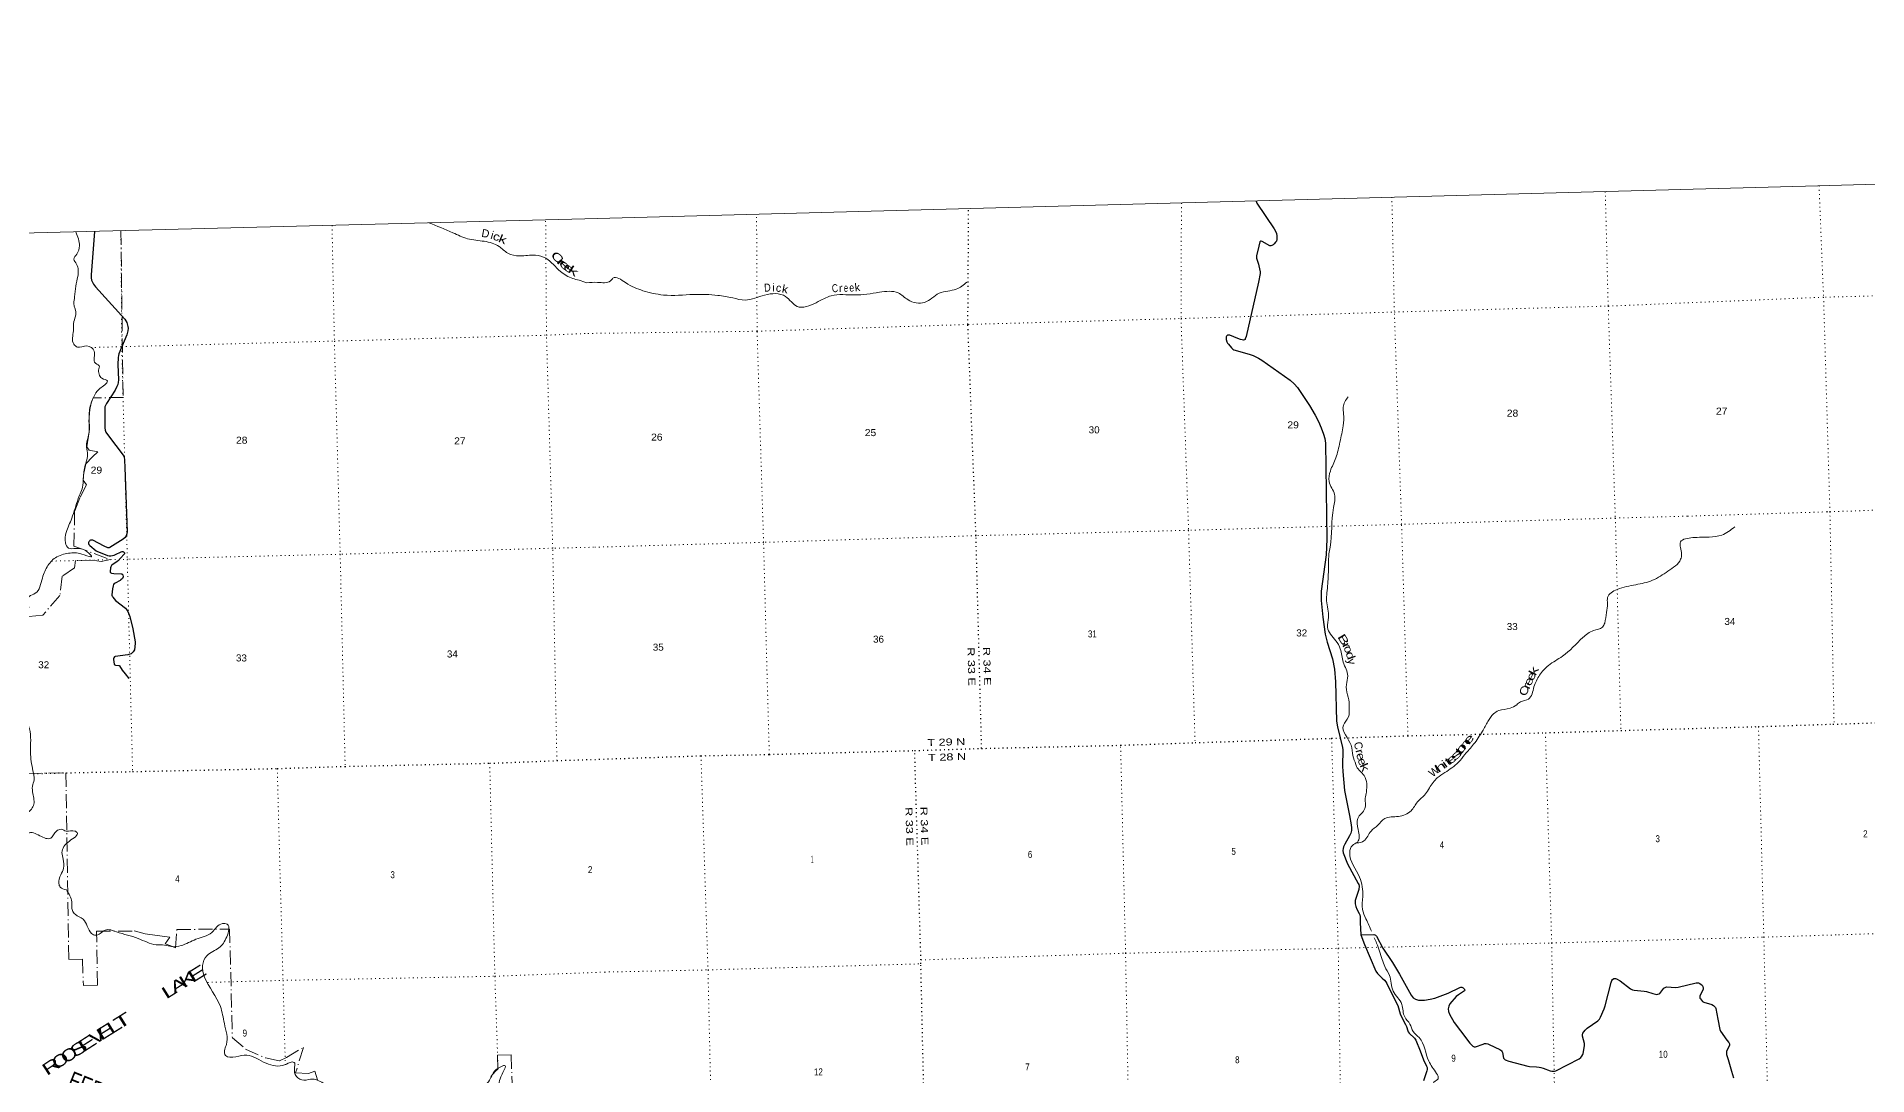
# Model space of a CAD drawing. Header units: feet. Extents: x 493183 to 745759, y 5472 to 195788.
# Drawn here: x 571930 to 617686, y 169807 to 195788 of the extents above; entities that cross this region are included whole.
import ezdxf
from ezdxf.enums import TextEntityAlignment as Align

# ---------------------------------------------------------------- set-up
doc = ezdxf.new("R2010")
doc.units = ezdxf.units.FT
doc.header["$LTSCALE"] = 70
doc.linetypes.add('DOT_DASHED', pattern=[7.7, 5, -1.2, 0.3, -1.2])
doc.linetypes.add('DOTTED', pattern=[1.5, 0.3, -1.2])
doc.layers.add('12', color=7, linetype='Continuous')
doc.layers.add('41', color=7, linetype='Continuous')
for name, color, linetype, lineweight in [('29', 7, 'Continuous', 25), ('39', 7, 'Continuous', 13), ('4', 7, 'Continuous', 13), ('44', 7, 'DOT_DASHED', 13), ('6', 7, 'DOTTED', 25), ('7', 7, 'DOTTED', 13)]:
    doc.layers.add(name, color=color, linetype=linetype, lineweight=lineweight)

msp = doc.modelspace()

# ---------------------------------------------------------------- linework, layer by layer
at = {"layer": '29'}
for points in [[(602407.7, 191675.49), (602429.64, 191621.98), (602862.52, 190976.49), (602894.11, 190922.38), (602916.23, 190859.68), (602926.06, 190804.34), (602928.69, 190761.13), (602928.52, 190710.9), (602916.23, 190672.79), (602896.57, 190643.28), (602860.2, 190602.41), (602837.59, 190581.8), (602798.27, 190559.68), (602773.69, 190552.29), (602754.54, 190553.28), (602557.87, 190666.55), (602534.08, 190675.24), (602517.33, 190673.49), (602505.82, 190666.64), (602500.91, 190656.8), (602478.3, 190545.74), (602418.58, 190302.71), (602416.13, 190275.66), (602416.12, 190264.59), (602421.61, 190244.58), (602470.19, 190093.68), (602476.96, 190057.07), (602507.05, 189905.57), (602508.28, 189890.81), (602506.36, 189858.8), (602465.56, 189644.54), (602156.04, 188286.83), (602137.19, 188224.81), (602132.27, 188213.75), (602117.53, 188202.68), (602089.75, 188198.55), (602061.01, 188201.45), (602019.23, 188211.29), (601955.67, 188233.1), (601751.36, 188318.26), (601729.24, 188323.17), (601715.21, 188323.06), (601696.06, 188320.71), (601682.55, 188310.88), (601670.26, 188296.12), (601661.98, 188275.36), (601659.2, 188250.63), (601662.89, 188214.98), (601679.2, 188157.19), (601696.06, 188121.53), (601714.5, 188094.48), (601790.68, 188003.5), (601830, 187969.07), (601854.57, 187954.32), (601884.6, 187941.6), (602258.61, 187837.19), (602331.33, 187810.46), (602382.94, 187788.33), (602471.41, 187746.53), (602552.92, 187694.41), (603262.75, 187193.24), (603363.35, 187105.23), (603444.6, 187011.27), (603744.8, 186562.66), (603882.04, 186317.82), (603970.51, 186165.36), (604037.99, 185999.58), (604093.39, 185845.68), (604122.88, 185737.49), (604138.67, 185622.28), (604179.48, 183214.42), (604155.3, 182827.68), (604034.41, 181921.05), (604031.77, 181688.19), (604073.06, 181267.04), (604132.71, 180839.07), (604182.27, 180640.63), (604319.48, 180229.22), (604367.35, 179968.03), (604391.89, 179646.97), (604417.77, 178670.2), (604439.33, 178528.23), (604509.15, 178250.63), (604568.04, 178004.91), (604575.06, 177947.24), (604565.23, 177543.96), (604575.6, 177407.9), (604616.29, 176932.44), (604740.68, 176304.31)], [(573374.67, 190913.19), (573289.72, 189827.57), (573290.79, 189755.88), (573305.76, 189698.11), (573324.29, 189650.14), (573354.95, 189595.39), (573405.46, 189527.34), (574134.22, 188718.75), (574160.08, 188682.74), (574183.61, 188633.52), (574211.41, 188537.22), (574215.68, 188492.29), (574211.41, 188428.09), (574188.4, 188324.78), (573987.93, 187853.54), (573977.24, 187815.02), (573967.13, 187765.54), (573960.52, 187587.78), (573972.96, 187200.87), (573965.39, 187133.87), (573955.86, 187089.6), (573938.75, 187040.38), (573894.31, 186948.21), (573674.65, 186611.34), (573657.13, 186582.25), (573638.3, 186530.02), (573630.81, 186458.34), (573630.81, 186006.82), (573639.28, 185948.1), (573658.61, 185897.69), (573722.91, 185803.18), (574093.89, 185319.36), (574116.24, 185274.98), (574126.62, 185195.18), (574132.24, 185011.71), (574194.06, 183405.16), (574185.73, 183350.16), (574165.84, 183299.42), (574142.96, 183258.14), (574096.78, 183216.73), (573760.17, 183009.92), (573742, 183001.36), (573728.1, 182999.22), (573709.21, 183001.86), (573619.53, 183043.7), (573337.29, 183190.21), (573321.79, 183193.95), (573293.42, 183195.83), (573273.14, 183190.21), (573257.63, 183181.11), (573247.47, 183169.88), (573237.66, 183155.9), (573229.3, 183137.78), (573227.69, 183119.05), (573228.23, 183102.47), (573232.5, 183092.84), (573238.92, 183084.28), (573263.82, 183057.76), (573419.62, 182930.21), (573452.52, 182909.78), (573476.29, 182899.18), (573702.97, 182812.52), (573745.39, 182805.13), (573786.37, 182803.96), (573824.86, 182808.24), (573865.49, 182816.8), (573904.4, 182831.87), (574040.43, 182898.3), (574068.11, 182908.27), (574085.22, 182908.27), (574101.26, 182903.99), (574113.21, 182894.33), (574124.78, 182875.11), (574124.78, 182863.34), (574123.72, 182850.5), (574110.4, 182831.69), (574037.32, 182755.08)], [(574037.32, 182755.08), (573963.97, 182678.18), (573942.49, 182657.38), (573810.61, 182568.87), (573799.21, 182557.88), (573789.58, 182545.04), (573781.03, 182528.99), (573775.58, 182501.28), (573769.27, 182405.94), (573771.41, 182389.89), (573775.86, 182384.25), (573787.45, 182372.78), (573803.48, 182364.22), (573863.24, 182356.47), (574045.14, 182349.55), (574060.64, 182347.63), (574070.26, 182343.35), (574077.75, 182334.79), (574082.02, 182324.1), (574088.99, 182276.14), (574087.37, 182254.55), (574075.61, 182236.36), (574035.96, 182199.96), (574019.48, 182187.68), (573889.03, 182121.34), (573871.38, 182105.83), (573855.34, 182085.5), (573842.51, 182053.4), (573828.22, 181980.13), (573812.05, 181828.18), (573812.05, 181814.27), (573817.69, 181796.2), (573822.74, 181782.17), (573831.29, 181766.12), (573902.62, 181687.63), (574147.79, 181493.29), (574177.72, 181459.38), (574208.74, 181406.63), (574257.94, 181282.07), (574334.64, 180975.51), (574395.86, 180650.17), (574394.36, 180607.93), (574372.33, 180451.17), (574363.78, 180425.49), (574343.9, 180400.66), (574293.21, 180354.87), (574261.13, 180339.89), (574205.98, 180328.11), (573895.86, 180282.94), (573878.88, 180273.02), (573861.24, 180250.02), (573853.22, 180232.36), (573852.88, 180209.07), (573868.19, 180090.06), (573873.54, 180082.57), (573879.71, 180076.65), (573899.2, 180067.59), (573987.95, 180061.17), (573999.71, 180056.89), (574005.44, 180049.97), (574068.21, 179938.75), (574140.56, 179854.04), (574231.7, 179737.58)], [(604740.68, 176304.31), (604786.4, 176073.45), (604793.77, 175997.22), (604788.86, 175935.74), (604771.66, 175864.43), (604742.79, 175799.77), (604623.08, 175593.41), (604594.71, 175525.08), (604582.43, 175478.36), (604577.51, 175434.1), (604584.45, 175373.18), (604692.53, 175098.63), (604961.6, 174609.3), (604975.63, 174578.35), (604980.55, 174543.93), (604971.69, 174454.74), (604887.16, 174177.53), (604884.7, 174143.1), (604888.2, 174098.56), (604899.45, 174032.44), (604926.1, 173960.84), (604985.46, 173855.39), (604997.75, 173823.42), (605005.39, 173784.04), (605009.44, 173629.32), (605027.51, 173324.16)], [(605027.46, 173326.17), (605120.74, 173077.37), (605403.25, 172414.4), (605442.28, 172356.21), (605558.25, 172242.74), (605614.6, 172188.17), (605647.43, 172150.67), (605678.49, 172104.56), (605732.5, 171984.08), (605947.41, 171559.63), (606012.73, 171347.18), (606037.18, 171290.61), (606145.48, 171084.44), (606167.55, 171032.42), (606200.1, 170925.07), (606211.79, 170899.63), (606233.91, 170867.66), (606369.07, 170734.87), (606400.08, 170685.2), (606511.88, 170422.82), (606592.37, 170199.81), (606668.89, 170041.42), (606684.87, 170004.54), (606687.32, 169979.95), (606687.32, 169956.59), (606678.72, 169923.39), (606588.06, 169670.84)], [(605027.6, 173322.72), (605350.42, 173327.98), (605377.45, 173320.6), (605393.06, 173312.02), (605409.4, 173298.47), (605416.77, 173288.64), (605579.17, 172985.31), (605816.38, 172633.86), (605995.51, 172343.15), (606285.79, 171814.18), (606335.9, 171746.8), (606389.96, 171709.91), (606468.6, 171687.78), (606539.87, 171685.32), (606616.06, 171690.24), (606756.14, 171712.37), (606874.92, 171739.77), (607208.56, 171867.51), (607500.77, 172009.92), (607524.12, 172014.84), (607547.82, 172011.49), (607581.87, 171997.62), (607607.29, 171974.91), (607618.74, 171959.51), (607622.42, 171949.68), (607622.42, 171936.15), (607614.71, 171922.83), (607594.16, 171904.18), (607463.99, 171822.2), (607411.07, 171777.54), (607253.86, 171601.31), (607223.07, 171537.78), (607210.78, 171471.38), (607215.7, 171404.99), (607240.53, 171339.53), (607360.99, 171131.68), (607516.65, 170922.02)], [(609582.83, 169985.33), (609759.54, 169922.26), (609797.36, 169913.57), (609829.31, 169909.88), (609866.17, 169909.88), (609898.83, 169920.03), (610482.05, 170225.51), (610523.56, 170257.84), (610545.68, 170287.35), (610572.71, 170326.7), (610579.61, 170352.84), (610614.49, 170545.55), (610615.33, 170607.18), (610568.3, 170784.86), (610565.34, 170825.89), (610577.62, 170865.23), (610597.28, 170894.74), (610631.69, 170936.54), (610684.13, 170985.08), (610948.71, 171170.16), (610986.86, 171214.53), (611017.52, 171263.6), (611105.24, 171471.13), (611133.03, 171546.4), (611283.69, 172131.53), (611302.6, 172178.38), (611317.35, 172202.97), (611349.29, 172230.02), (611392.01, 172233.02), (611415.65, 172222.64), (611508.63, 172171.85), (611769.54, 171974.28), (611817.08, 171951.03), (611853.09, 171939.85), (612104.56, 171914.64), (612165.2, 171905.42), (612324.25, 171856.46)], [(612324.25, 171856.46), (612388.84, 171836.57), (612423.24, 171831.65), (612451.68, 171835.63), (612482.22, 171848.86), (612496.97, 171858.7), (612571.68, 171953.53), (612600.18, 171986.57), (612617.39, 171998.87), (612649.33, 172016.08), (612676.87, 172020.74), (612889.11, 172006.42), (612956.53, 172011.17), (613402.62, 172122.99), (613440.66, 172124.28), (613465.24, 172119.36), (613498.42, 172107.08), (613531.59, 172084.94), (613556.17, 172060.35), (613576.54, 172031.21), (613583.2, 171991.49), (613578.28, 171957.07), (613507.61, 171812.16), (613499.65, 171792.32), (613497.19, 171770.19), (613499.65, 171743.14), (613511.93, 171718.54), (613536.5, 171689.03), (613568.12, 171658.98), (613597.95, 171642.32), (613796.27, 171576.73), (613837.56, 171558.71), (613868.28, 171531.66), (613886.72, 171507.07), (613897.75, 171476.95), (613944.97, 171214.82), (613999.77, 170956.25), (614017.43, 170913.16), (614176.57, 170692.29), (614220.94, 170626.73), (614238.15, 170594.76), (614240.42, 170565.34), (614166.88, 170405.41), (614161.96, 170378.36), (614167.94, 170328.09), (614203.35, 170208.41), (614289.72, 169915.17), (614341.36, 169748.85)], [(607516.65, 170922.02), (607745.83, 170613.34), (607822.72, 170541.85), (607862.04, 170522.18), (607873.1, 170519.73), (607889.45, 170522.75), (608081.34, 170592.33), (608117.62, 170603.33), (608161.86, 170608.26), (608198.72, 170598.41), (608216.65, 170587.98), (608372.05, 170509.77), (608496.08, 170455.79), (608523.12, 170436.12), (608537.85, 170419.79), (608556.29, 170398.01), (608564.89, 170377.1), (608595.11, 170236.35), (608605.45, 170218.49), (608632.48, 170196.36), (608724.19, 170161.45), (609199.6, 170037.69), (609243.18, 170030.37), (609418.9, 170025.46), (609478.6, 170017.15), (609522.11, 170007.01), (609582.83, 169985.33)]]:
    msp.add_lwpolyline(points, dxfattribs=at)
at = {"layer": '39'}
for points in [[(572909.38, 190901.75), (573001.58, 190553.01), (572934.49, 190350.19), (572864.13, 190219.9), (572926.75, 190097.99), (572958.37, 189786), (572910.03, 189549.22), (572880.39, 189280.52), (572861.1, 189112.81), (572910.21, 188839.43), (572860.89, 188659.1), (572848.73, 188429.02), (572858.55, 188094.45), (572948.57, 188021.42), (573188.1, 188049.81), (573369.8, 187923.94), (573403.33, 187618.03), (573501.62, 187533.04), (573482.43, 187476.24), (573494.78, 187345.39), (573561.12, 187241.7), (573697.37, 187177.54), (573636.5, 187081.7), (573513.05, 186988.8), (573295.4, 186628.07), (573240.74, 186290.37), (573238.08, 185860.81), (573177.44, 185518.97), (573204.88, 185331.92), (573169.6, 185155.87), (573102.76, 184821.98), (573085.01, 184565.58), (572971.77, 184232.9), (572808.81, 183742.06), (572671.75, 183386.78), (572652.02, 183128.33), (572724.89, 182996.52), (572910.65, 182985.66), (573231.3, 182872.3), (573305.5, 182780.84), (573117.1, 182827.95), (572767.42, 182870.23), (572434.23, 182775.67), (572212.05, 182560.05), (572076.27, 182247.13), (571893.29, 181864.84), (571743.35, 181787.6), (571694.23, 181712.13), (571732.06, 181507.12), (571603.19, 181377.82), (571557.32, 180997.92), (571611.22, 180797.22), (571681.46, 180701.66), (571571.77, 180629.16), (571446.96, 180614.88), (571328.47, 180235.73), (571371.11, 179869.48), (571516.34, 179753.05), (571539.61, 179573.99), (571422.55, 179461.04), (571482.16, 179163.64), (571621.56, 178801.11), (571750.25, 178474.68), (571778.41, 177896.45), (571839.03, 177423.64), (571865.05, 177202.28), (571823.51, 177038.22), (571838.75, 176857.01), (571852.01, 176556.79), (571658.03, 176343.68), (571564.97, 176243.24), (571564.59, 176148.46), (571433.95, 176005.02), (571505.61, 175826.81), (571602.06, 175731.71), (571716.92, 175854.71), (572010.35, 175799.36), (572281.63, 175741.6), (572427.84, 175917.57), (572544.06, 175961.95), (572669.95, 175913.75), (572885.68, 175919.54), (572940.82, 175880.18), (572748.85, 175667.1), (572564.23, 175379.55), (572593.3, 175214.71), (572605.27, 174989.07), (572531.51, 174822.43), (572484.8, 174607.87), (572520.64, 174517.76), (572673.13, 174447.83)], [(581729.37, 191130.79), (582334.77, 190881.8), (582700.41, 190732.93), (583119.06, 190667.67), (583486.34, 190541.02), (583703.08, 190371.4), (584004.78, 190304.09), (584397.85, 190319.04), (584657.34, 190242.92), (585022.09, 189912.56), (585327.63, 189740.46), (585489.81, 189692.89), (585680.47, 189631.7)], [(595180.58, 189644.96), (594915.91, 189472.01), (594488.27, 189370.36), (594123.97, 189138.84), (593708.86, 189204.94), (593465.06, 189375.46), (592994.52, 189391.98), (592376.41, 189326.75), (591791.63, 189306.6), (591415.98, 189133.38), (590935.68, 189040.72), (590649.89, 189287.06), (590124.45, 189322.63), (589638.75, 189199.59), (589326.87, 189251.67), (588954.21, 189314.61), (588352.34, 189338.5), (587597.92, 189324.94), (587085.04, 189433.41), (586646.82, 189636.25), (586333.76, 189742.79), (586274.55, 189681.03), (585949.14, 189641.41), (585680.19, 189631.79)], [(604706.43, 186780.45), (604582.89, 186519.6), (604594.51, 186354.37), (604584.8, 186055.51), (604504.77, 185648.25), (604400.32, 185250.58), (604264.09, 184922.88), (604231.41, 184659.88), (604369.5, 184337.84), (604344.34, 184006.38), (604258.6, 183020.01), (604229.6, 182850.79), (604212.89, 182330.79), (604178.19, 181880.08), (604170.43, 181678.12), (604219.71, 181263.45), (604190.71, 181016.66), (604397.73, 180679.9), (604513.1, 180476.45), (604586.91, 180140.98), (604699.21, 179798.23), (604663.51, 179581.58), (604736.93, 179076.59), (604734.5, 179001.88), (604717.22, 178773.49), (604588.52, 178565.01), (604780.94, 178062.48), (604824.82, 177805.09), (604904.23, 177584.75), (604921.45, 177534.66), (605106, 177304.39), (605163.26, 176893.91), (605136.34, 176737.98), (605125.72, 176481.48), (604949.39, 176235.69), (604959.45, 175955.4), (604939.96, 175642.22), (604814.62, 175558.91), (604749.81, 175382.01), (604991.1, 174765.47), (605072.2, 174278.81), (605064.93, 173959.82), (605154.81, 173721.54), (605290.51, 173411.12)], [(611124.23, 181119.46), (611168.93, 181386.75), (611188.4, 181607.11), (611193.13, 181762.59), (611429.04, 181959.17), (611896.63, 182079.81), (612315.98, 182191.38), (612702.61, 182417.3), (613019, 182718.45), (613042.62, 182840.02), (613015.81, 183148.21), (613324.23, 183257.49), (613731.59, 183269.94), (614047.31, 183320.85), (614369.83, 183525.27)], [(604929.67, 175620.2), (605100.8, 175669.76), (605197.03, 175792.82), (605281.12, 175917.65), (605447.47, 176064.36), (605627.56, 176229.51), (605965.38, 176284.92), (606281.21, 176424.62), (606441.93, 176645.88), (606643.46, 176845.78), (606741.1, 176997.12), (606937.47, 177249.38), (607126.32, 177382.43), (607463.84, 177639.62), (607625.16, 177832.64), (607845.69, 178087.42), (608062.64, 178414.77), (608198.67, 178657.71), (608341.88, 178848.34), (608471.3, 178929.71), (608754.54, 178990.04), (608922.15, 179078.26), (609017.49, 179148.83), (609215.75, 179219.52), (609352.45, 179525.03), (609493.49, 179816.51), (609718.28, 180061.29), (610064.47, 180290.41), (610573.05, 180756.96), (610843.64, 180936.09), (611061.81, 181019.3), (611124.23, 181119.46)], [(572673.13, 174447.83), (572809.47, 174145.74), (572823.21, 173934.25), (572891.46, 173836.64), (573091.31, 173711.08), (573305.17, 173357.91), (573396.75, 173311.12), (573644.62, 173440.48), (573923.69, 173398.99), (574471.19, 173231.13), (574915.62, 173075.58), (575129.6, 173065.21), (575303.71, 173027.93), (575539.29, 173052.22), (575911.69, 173212), (576308.12, 173382.27), (576572.53, 173604.68), (576693.83, 173588.66), (576681.13, 173273.86), (576486.24, 172996.21), (576185.04, 172801.39), (576078.29, 172559.56), (576127.71, 172268.04), (576523.74, 171528.89), (576621.8, 171107.15), (576673.22, 170583.77), (576632.96, 170462.08), (576653.9, 170301.12), (576906.48, 170275.3), (577182.21, 170310.38), (577667.69, 170113.2), (578126.29, 170070.82), (578316.66, 170142.71), (578367.25, 170133.52), (578377.37, 170014.72), (578423.83, 169777.59), (578608.93, 169688.08), (578830.32, 169716.15), (579128.9, 169596.36), (579572.87, 169467.01), (580020.38, 169365.96), (580360.7, 169515.09), (580506.02, 169509.57), (580402.64, 169306.11), (580360.62, 169053.32), (580516.48, 168904.81), (581092.01, 168749.54), (581894.48, 168650.67), (582442.37, 168460.64), (582604.17, 168552.2), (582630.82, 168760.36), (582811.27, 169055.91), (582926.09, 169297.88), (582965.82, 169449.81), (583167.11, 169590.45), (583341.89, 169863.72), (583528.72, 170024.27), (583643.24, 170050.47), (583607.05, 169926.84), (583531.13, 169768.22), (583457.35, 169369.69), (583442.62, 169171.82), (583399.97, 168955.31), (583391.64, 168737.39), (583371.28, 168515.22), (583393.54, 168277.67), (583512.62, 168156.75), (583732.62, 168148.5), (583908.41, 168014.46), (584430.75, 167785.66), (584690.52, 167810.38), (584855.67, 167866.13)], [(605362.08, 173247.09), (605418.94, 173115.72), (605558.04, 172706.77), (605624.38, 172530.57), (605740.14, 172308.97), (605835.37, 171915.42), (606049.56, 171583.04), (606122.04, 171268.77), (606252.51, 171089.88), (606332.25, 170906.16), (606482.05, 170751.44), (606722.57, 170166.02), (606918.94, 169855.28), (606958.06, 169724.92), (606852.98, 169638), (606824.27, 169471.93), (606874.04, 169315.56), (606864.89, 169178.15), (606852.33, 169094.28)]]:
    msp.add_spline(points, degree=3, dxfattribs=at)
at = {"layer": '4'}
msp.add_lwpolyline([(493183.04, 189004.41), (524001.53, 189703.99), (554819.03, 190445.97), (585635.48, 191230.33), (616450.81, 192057.09), (647264.99, 192926.23), (678077.93, 193837.75), (708889.59, 194791.66), (739699.91, 195787.95), (745759.19, 12310.89), (714696.49, 11306.43), (683632.43, 10344.71), (652567.07, 9425.72), (621500.49, 8549.46), (590432.73, 7715.93), (559363.85, 6925.15), (528293.91, 6177.1), (497222.97, 5471.78)], close=True, dxfattribs=at)
at = {"layer": '44'}
for points in [[(574036.43, 190930.13), (574091.05, 186764.49), (573341.7, 186749.87), (573293.03, 186623.26), (573258.03, 186462.19), (573237.03, 186163.39), (573239.37, 186123.7), (573239.51, 185895.12), (573227.7, 185792.22), (573181.29, 185529.12), (573241.31, 185441.45), (573457.83, 185400.88), (573326.8, 185279.61), (573162.36, 185098.9), (573101.69, 184823.44), (573097.03, 184697.39), (573175.54, 184579.27), (573013.76, 184253.8), (572880.42, 183916.73), (572863.68, 183046.98), (573772.69, 182708.36), (573541.57, 182659.95), (573325.69, 182696.82), (572903.75, 182685.08), (572874.66, 182501.07), (572569.63, 182294.09), (572511.5, 181807.1), (572086.23, 181321.75), (571611.16, 181267.06)], [(571690.01, 177355.72), (572662.78, 177377.57), (572733.55, 172704.65), (573073.69, 172710.28), (573099.36, 172054.31), (573449.36, 172061.31), (573429.28, 173412.52), (574367.09, 173418.86), (574640.6, 173349.04), (574943.87, 173307.97), (575263.34, 173263.15), (575143.16, 173097.71), (575287.3, 173043.78), (575405.02, 173001.48), (575433.47, 173455.68), (576752.39, 173468.69), (576821.69, 170745.67), (577149.24, 170467.08), (577647.27, 170243.91), (578001.47, 170173.49), (578175.47, 170259.21), (578598.8, 170506.58), (578400.01, 169871.95), (578727.09, 169853.48), (578883.33, 169916.71), (578947.69, 169694.01)], [(583282.14, 169775.93), (583401.14, 169915.99), (583459.48, 169967.35), (583452.48, 170317.51), (583787.74, 170325.23), (583868.34, 168348.49)]]:
    msp.add_lwpolyline(points, dxfattribs=at)
at = {"layer": '6'}
for points in [[(595548.43, 177984.85), (595407.75, 183305.26), (595205.33, 188588.08), (595223.92, 191483.05)], [(616826.39, 178589.71), (620231.83, 178709.4), (622131.73, 178788.2), (625552.28, 178867.88), (627477.12, 178917.01), (630872.78, 179024.35), (632781.49, 179073.09), (636215.9, 179163.2), (638128.3, 179226.16), (641542.7, 179309.73), (643453.38, 179360.53), (646886.73, 179412.27), (647654.78, 179435.52)], [(585988.78, 177714.77), (588533.91, 177801.67), (590240.39, 177834.89), (593874.66, 177932.13), (595548.43, 177984.85), (599021.64, 178064.64), (600882.83, 178129.3), (604294.87, 178238.09), (606196.45, 178301.57), (609639.49, 178376.7), (611525.05, 178433.79), (614961.56, 178530.99), (616821.31, 178593.2)], [(571846.4, 177354.87), (572674.91, 177375.77), (574328.34, 177406.74), (577943.59, 177482.15), (579641, 177536.07), (583254.15, 177615.47), (584933.2, 177681.17), (585988.78, 177714.77)], [(594183.45, 166484.69), (594159.7, 167307.52), (594149.59, 167402.15), (594029.76, 172597.88), (594031.71, 172694.79), (593874.66, 177932.13)]]:
    msp.add_lwpolyline(points, dxfattribs=at)
at = {"layer": '7'}
for points in [[(606202.5, 178301.7), (606044.36, 183589.46), (605863.13, 188919.13), (605801.88, 191766.6)], [(611135.03, 191911.44), (611207.96, 189047.65), (611386.57, 183746.18), (611525.05, 178433.79)], [(616476.71, 192057.8), (616590.66, 189272.51), (616749.1, 183910.12), (616854.44, 178590.56)], [(590240.39, 177834.89), (590098.04, 183139.12), (589936.05, 188418.74), (589924.03, 191342.86)], [(600541.8, 191624.97), (600531.57, 188736.39), (600720.14, 183441.19), (600882.83, 178129.3)], [(574036.43, 190930.13), (574057.78, 188030.76), (574196.17, 182713.76), (574328.34, 177406.74)], [(579312.49, 191065.94), (579372.23, 188172.22), (579516.92, 182841.22), (579641, 177536.07)], [(584933.2, 177681.17), (584829.19, 182992.72), (584672.47, 188319.48), (584651.6, 191204.64)], [(638234.87, 189872.89), (637791.24, 189861.03), (632487.41, 189682.76), (627200.53, 189553.36), (621908.04, 189405.66), (616589.45, 189270.1), (616527.6, 189266.87)], [(585710.41, 188363.82), (589936.05, 188418.74), (595219.45, 188588.37), (600531.57, 188736.39), (605865.58, 188899), (611207.96, 189047.65), (616527.6, 189266.87)], [(573283.45, 188012.81), (574057.78, 188030.76), (579372.23, 188172.22), (584672.47, 188319.48), (585710.41, 188363.82)], [(616675.23, 183901.72), (616749.1, 183904.1), (622026.23, 184084.97), (627328.99, 184224.85), (632631.81, 184362.72), (637934.52, 184504.62), (643323, 184684.96), (647473.09, 184786.54)], [(616675.23, 183901.72), (613185.57, 183793.42), (611386.57, 183746.18), (606044.36, 183589.46), (600720.14, 183441.19), (595407.75, 183305.26), (590098.04, 183139.12), (585850.19, 183016.82)], [(585850.19, 183016.82), (584829.19, 182992.72), (579516.92, 182841.22), (574218.32, 182716.17), (572294.31, 182669.37)], [(614963.6, 178531.06), (615097.03, 173264.95), (615225.09, 167968.49), (615362.42, 162615.72), (615460.09, 157324.69), (615592.17, 152028.31), (615583.77, 147465.72)], [(599227.44, 168546.41), (599145.64, 172862.94), (599021.64, 178064.64)], [(604294.87, 178238.09), (604460.3, 172986.8), (604525.56, 168639.49)], [(609639.49, 178376.7), (609794.95, 173119.15), (609896.78, 167822.15), (610042.99, 162526.06), (610157.95, 158986.68)], [(583254.12, 177617.49), (583382.67, 172286.2), (583462.43, 169970.85)], [(588533.91, 177801.67), (588709.65, 172445.66), (588827.79, 167140.92), (588844.15, 166715.36)], [(577943.59, 177482.15), (578087.72, 172183.39), (578146.39, 170072.28)], [(616966.32, 173323.39), (620389.23, 173434.09), (625714.61, 173556.35), (631015.26, 173700.22), (636360.65, 173829.04), (641694.81, 174004.01), (646997.11, 174081.3), (647809.18, 174091.92)], [(594031.71, 172694.79), (599145.64, 172862.94), (604460.3, 172986.8), (609794.95, 173119.15), (615097.03, 173264.95), (616966.32, 173323.39)], [(586127.92, 172392.07), (588709.65, 172445.66), (594029.76, 172597.88)], [(576202.71, 172133.21), (578079.65, 172183.25), (583382.67, 172286.2), (586127.92, 172392.07)]]:
    msp.add_lwpolyline(points, dxfattribs=at)

# ---------------------------------------------------------------- texts
at = {"layer": '12', "width": 0.85}
msp.add_text('FERRY CO', height=400, rotation=338.18, dxfattribs=at).set_placement((572684.79, 169549.56))
at = {"layer": '41'}
for s, rotation, p in [('D', 349.886, (583132.31, 190766.88)), ('i', 344.556, (583290.58, 190725.46)), ('i', 357.381, (590342.21, 189410.84)), ('c', 352.901, (590463.55, 189405.53)), ('r', 0.181, (592024.77, 189399.93)), ('k', 5.987, (592452.57, 189419.16)), ('C', 283.806, (604870.56, 178030.56)), ('W', 39.177, (606918.16, 177333.86))]:
    msp.add_text(s, height=200, rotation=rotation, dxfattribs=at).set_placement(p, align=Align.CENTER)
for s, height, rotation, width, p in [('c', 200, 343.556, 1.25, (583397.63, 190690.87)), ('k', 200, 337.549, 1.45, (583542.12, 190626.17)), ('C', 200, 318.3, 1.65, (584879.47, 190190.57)), ('r', 200, 313.118, 2.2, (584971.91, 190085.06)), ('e', 200, 315.785, 2, (585070.3, 189997.91)), ('e', 200, 322.689, 1.75, (585171.94, 189918.98)), ('k', 200, 325.689, 1.85, (585289.37, 189844.62)), ('D', 200, 1.818, 0.85, (590196.96, 189410.2)), ('k', 200, 349.038, 1.1, (590616.76, 189375.14)), ('C', 200, 4.946, 0.8, (591890.7, 189396.12)), ('e', 200, 0.181, 0.7, (592158.64, 189405.16)), ('e', 200, 2.672, 0.8, (592305.37, 189410.21)), ('B', 200, 300.865, 1.6, (604506.22, 180654.31)), ('r', 200, 298.252, 1.6, (604584.62, 180512.36)), ('o', 200, 290.775, 1.2, (604621.49, 180428.09)), ('d', 200, 288.833, 1.35, (604671.77, 180278.79)), ('y', 200, 283.476, 1.1, (604699.57, 180134.59)), ('e', 200, 63.532, 1.4, (609369.89, 179749.01)), ('k', 200, 63.532, 1.55, (609435.08, 179879.92)), ('C', 200, 63.21, 1.25, (609193.7, 179378.53)), ('r', 200, 66.645, 1.45, (609257.02, 179506.67)), ('e', 200, 64.828, 1.35, (609307.95, 179617.99)), ('t', 200, 49.236, 1.8, (607551.17, 177853.29)), ('o', 200, 50.99, 1.8, (607606.66, 177928.19)), ('n', 200, 48.861, 2, (607702.03, 178036.34)), ('e', 200, 49.381, 1.85, (607791.57, 178148.17)), ('r', 200, 285.496, 1.2, (604902.82, 177884.28)), ('e', 200, 289.716, 1.2, (604929.96, 177754.69)), ('e', 200, 289.923, 1.2, (604970.2, 177620.52)), ('k', 200, 293.487, 1.45, (605032.17, 177476.49)), ('h', 200, 36.151, 1.75, (607070.43, 177444.18)), ('i', 200, 35.904, 1.5, (607177.76, 177517.04)), ('t', 200, 35.904, 1.6, (607260.41, 177580.94)), ('e', 200, 37.051, 1.7, (607350.84, 177644.24)), ('s', 200, 42.382, 2.25, (607469.54, 177751.11)), ('E', 300, 31.984, 1.7, (576014.75, 172229.01)), ('A', 300, 31.988, 1.5, (575543.95, 171939.06)), ('K', 300, 31.988, 1.55, (575781.01, 172089.47)), ('L', 300, 31.988, 1.6, (575319.6, 171797.74)), ('E', 300, 31.988, 1.7, (573728.77, 170781.63)), ('L', 300, 31.988, 1.6, (573945.15, 170916.78)), ('T', 300, 31.988, 1.75, (574151.51, 171045.67)), ('E', 300, 32.683, 1.7, (573271.99, 170489.96)), ('V', 300, 32.683, 1.5, (573533.3, 170659.98)), ('R', 300, 33.529, 1.55, (572375.09, 169911.6)), ('O', 300, 32.683, 1.3, (572599.96, 170058.81)), ('O', 300, 32.683, 1.3, (572820.05, 170198.68)), ('S', 300, 32.683, 1.6, (573053.76, 170348.99))]:
    msp.add_text(s, height=height, rotation=rotation, dxfattribs=dict(at, width=width)).set_placement(p, align=Align.CENTER)
at = {"layer": '6', "width": 1.35}
for s, rotation, p in [('R 33 E', 271.515, (595207.11, 180030.96)), ('R 34 E', 271.515, (595596.53, 180038.84)), ('T 29 N', 1.804, (594668.5, 178057.19)), ('T 28 N', 1.804, (594687.58, 177683.49)), ('R 33 E', 271.718, (593656.54, 176031.14)), ('R 34 E', 271.718, (594031.36, 176042.38))]:
    msp.add_text(s, height=175, rotation=rotation, dxfattribs=at).set_placement(p, align=Align.CENTER)
at = {"layer": '7'}
for s, width, p in [('28', 1.1, (608816.83, 186282.57)), ('27', 1.1, (614044.6, 186333.82)), ('26', 1.1, (587431.08, 185683.89)), ('25', 1.1, (592771.45, 185796.01)), ('30', 1.05, (598360.84, 185865.38)), ('29', 1.1, (603333.41, 185989.78)), ('34', 1.05, (614249.36, 181073.81)), ('36', 1.05, (592971.06, 180630.54)), ('31', 0.85, (598316.4, 180761.63)), ('32', 1.05, (603548.17, 180786.02)), ('33', 1.05, (608809.61, 180945.11)), ('35', 1.05, (587466.51, 180429.12)), ('3', 0.85, (612444.53, 175639.87)), ('2', 0.85, (617635.68, 175762.99)), ('1', 0.4, (591313.07, 175125.26)), ('6', 0.85, (596758.74, 175247.2)), ('5', 0.85, (601847.53, 175322.65)), ('4', 0.85, (607052.31, 175488.64)), ('8', 0.85, (601939.43, 170112.66)), ('9', 0.85, (607342.68, 170151.13)), ('10', 0.85, (612583.14, 170247.95)), ('12', 0.85, (591468.98, 169808.07)), ('7', 0.85, (596693.49, 169930.14))]:
    msp.add_text(s, height=175, dxfattribs=dict(at, width=width)).set_placement(p, align=Align.CENTER)
for s, width, p in [('28', 1.1, (576913.49, 185606.58)), ('27', 1.1, (582364.91, 185589.36)), ('29', 1.1, (573281.13, 184858.37)), ('33', 1.05, (576912.45, 180160.22)), ('34', 1.05, (582184.44, 180259.69)), ('32', 1.05, (571970.48, 179990.15)), ('4', 0.85, (575394.85, 174639.15)), ('3', 0.85, (580772.55, 174738.89)), ('2', 0.85, (585708.93, 174865.52)), ('9', 0.85, (577078.64, 170778.26))]:
    msp.add_text(s, height=175, dxfattribs=dict(at, width=width)).set_placement(p)

doc.saveas('drawing.dxf')
